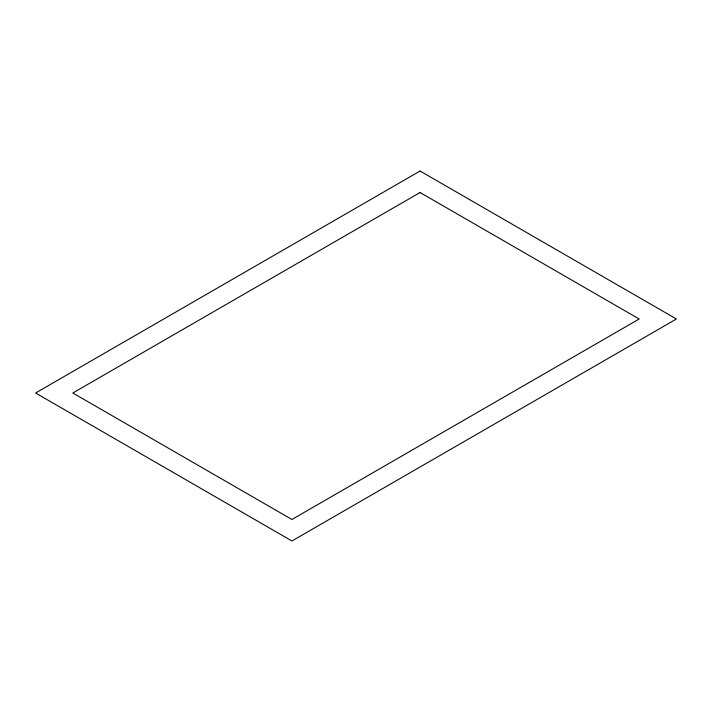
<?xml version="1.0" encoding="UTF-8"?>
<svg xmlns="http://www.w3.org/2000/svg" width="712" height="712" viewBox="0 0 712 712"><rect width="100%" height="100%" fill="white"/><g stroke="black" fill="none" stroke-linecap="round" stroke-linejoin="round"><path stroke-width="1.07" d="M420.08 171.022L35.6 392.997L291.92 540.978L676.4 319.003L420.08 171.022M420.08 192.516L72.829 392.997L291.92 519.484L639.171 319.003L420.08 192.516"/></g></svg>
